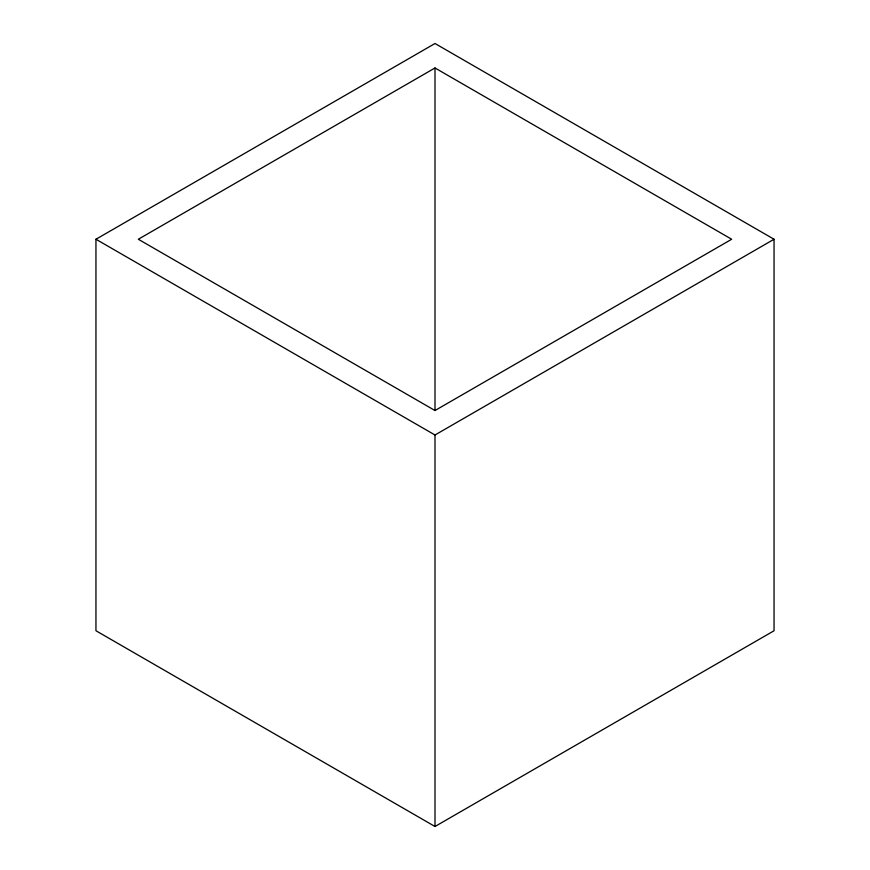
<?xml version="1.0" encoding="UTF-8"?>
<svg xmlns="http://www.w3.org/2000/svg" width="870" height="870" viewBox="0 0 870 870"><rect width="100%" height="100%" fill="white"/><g stroke="black" fill="none" stroke-linecap="round" stroke-linejoin="round"><path stroke-width="1.3" d="M95.95 239.25L435 43.5L774.05 239.25L774.05 630.75L435 826.5L95.95 630.75L95.95 239.25L435 435L774.05 239.25M435 67.969L138.33 239.25L435 410.531L731.67 239.25L435 67.969L435 410.531M435 435L435 826.5"/></g></svg>
